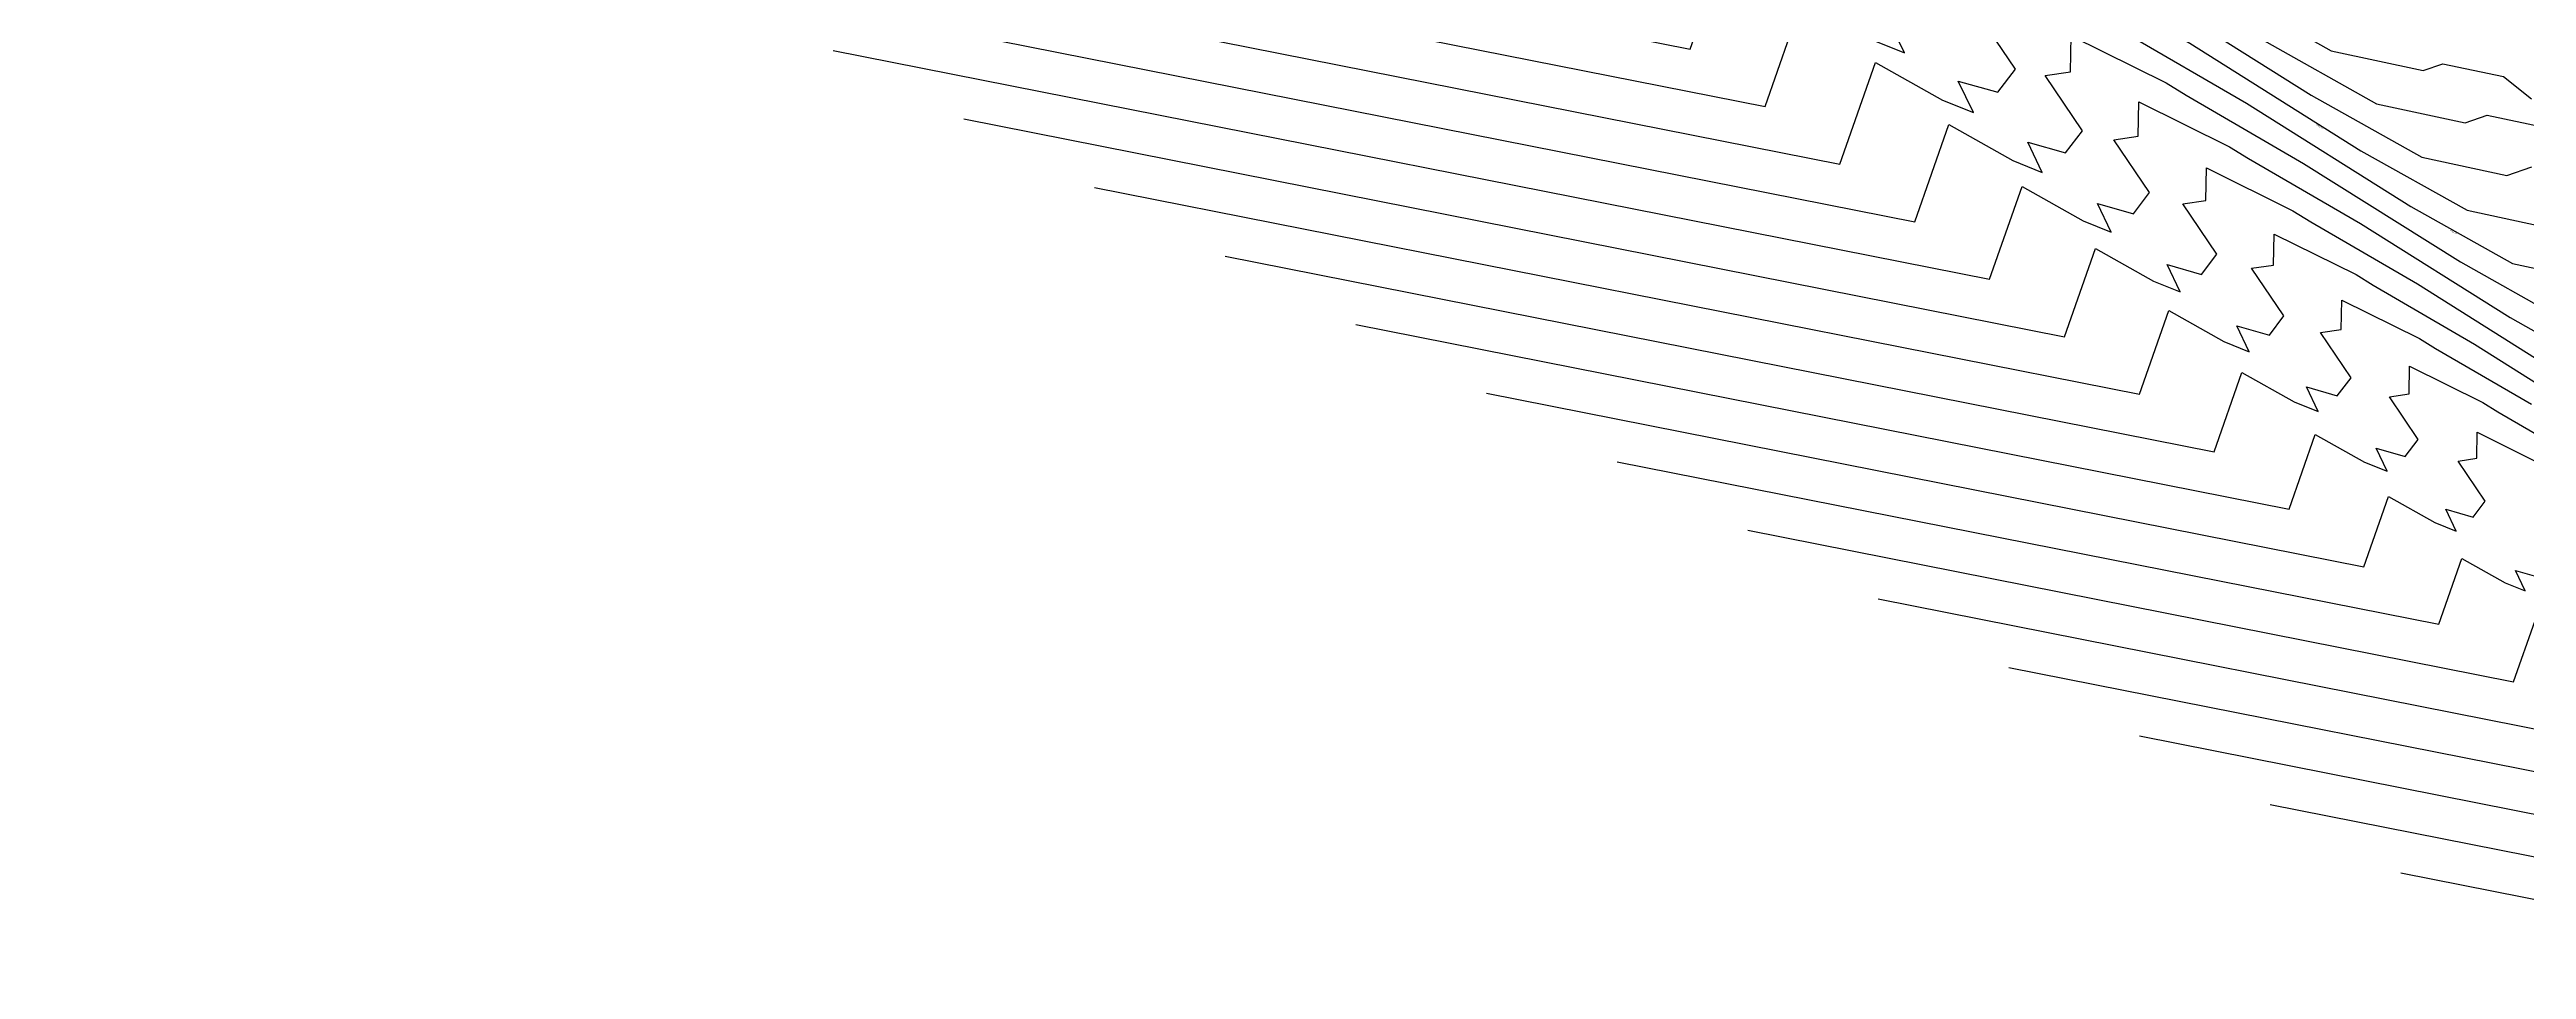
# Model space of a CAD drawing. Extents: x 1684434 to 1702565, y 997334 to 1000228.
# Drawn here: x 1699172 to 1699718, y 998360 to 998563 of the extents above; entities that cross this region are included whole.
import ezdxf

# ---------------------------------------------------------------- set-up
doc = ezdxf.new("R2010")
doc.units = 0
doc.layers.add('Default', color=7, linetype='Continuous')

msp = doc.modelspace()

# ---------------------------------------------------------------- linework, layer by layer
at = {"layer": 'Default'}
for points in [[(1699171.95, 998653.89), (1699500.89, 998588.78), (1699510.12, 998615.18), (1699527.46, 998605.35), (1699535.49, 998602.16), (1699531.59, 998610.35), (1699541.82, 998607.43), (1699546.4, 998613.43), (1699536.24, 998628.47), (1699543.17, 998629.49), (1699543.3, 998639.25), (1699569.14, 998626.46), (1699574.49, 998623.13), (1699606.4, 998604.59), (1699648.95, 998577.83), (1699675.34, 998563), (1699695.64, 998558.65), (1699699.92, 998560.14), (1699713.29, 998557.33), (1699719.48, 998552.44)], [(1699200.77, 998638.76), (1699517.4, 998576.08), (1699526.28, 998601.5), (1699542.98, 998592.03), (1699550.71, 998588.96), (1699546.95, 998596.85), (1699556.8, 998594.03), (1699561.21, 998599.81), (1699551.43, 998614.28), (1699558.1, 998615.27), (1699558.22, 998624.66), (1699583.1, 998612.36), (1699588.25, 998609.15), (1699618.97, 998591.3), (1699659.92, 998565.54), (1699685.33, 998551.27), (1699704.86, 998547.08), (1699709.73, 998548.77), (1699722.57, 998546.07)], [(1699229.58, 998623.62), (1699533.91, 998563.39), (1699542.45, 998587.81), (1699558.5, 998578.72), (1699565.93, 998575.76), (1699562.32, 998583.34), (1699571.78, 998580.64), (1699576.02, 998586.19), (1699566.62, 998600.1), (1699573.03, 998601.05), (1699573.15, 998610.07), (1699597.06, 998598.25), (1699602.01, 998595.17), (1699631.53, 998578.01), (1699670.9, 998553.25), (1699695.31, 998539.54), (1699714.09, 998535.51), (1699719.55, 998537.4)], [(1699258.4, 998608.49), (1699550.43, 998550.69), (1699558.62, 998574.13), (1699574.02, 998565.4), (1699581.15, 998562.56), (1699577.68, 998569.84), (1699586.76, 998567.24), (1699590.83, 998572.57), (1699581.81, 998585.92), (1699587.96, 998586.83), (1699588.08, 998595.49), (1699611.02, 998584.14), (1699615.77, 998581.18), (1699644.1, 998564.72), (1699681.87, 998540.96), (1699705.3, 998527.8), (1699723.32, 998523.94)], [(1699287.22, 998593.36), (1699566.94, 998537.99), (1699574.79, 998560.44), (1699589.54, 998552.08), (1699596.37, 998549.37), (1699593.05, 998556.33), (1699601.75, 998553.85), (1699605.64, 998558.95), (1699597, 998571.74), (1699602.9, 998572.6), (1699603, 998580.9), (1699624.98, 998570.03), (1699629.53, 998567.2), (1699656.66, 998551.43), (1699692.85, 998528.67), (1699715.29, 998516.07), (1699732.55, 998512.37)], [(1699316.04, 998578.22), (1699583.45, 998525.29), (1699590.96, 998546.76), (1699605.06, 998538.76), (1699611.58, 998536.17), (1699608.41, 998542.83), (1699616.73, 998540.45), (1699620.45, 998545.33), (1699612.19, 998557.55), (1699617.83, 998558.38), (1699617.93, 998566.32), (1699638.94, 998555.93), (1699643.29, 998553.22), (1699669.23, 998538.14), (1699703.82, 998516.39), (1699725.27, 998504.33)], [(1699344.85, 998563.09), (1699599.96, 998512.59), (1699607.12, 998533.07), (1699620.57, 998525.45), (1699626.8, 998522.97), (1699623.78, 998529.32), (1699631.71, 998527.05), (1699635.26, 998531.71), (1699627.38, 998543.37), (1699632.76, 998544.16), (1699632.86, 998551.73), (1699652.9, 998541.82), (1699657.05, 998539.24), (1699681.8, 998524.85), (1699714.8, 998504.1), (1699735.26, 998492.6)], [(1699373.67, 998547.96), (1699616.48, 998499.9), (1699623.29, 998519.39), (1699636.09, 998512.13), (1699642.02, 998509.77), (1699639.14, 998515.82), (1699646.69, 998513.66), (1699650.07, 998518.09), (1699642.57, 998529.19), (1699647.69, 998529.94), (1699647.78, 998537.15), (1699666.86, 998527.71), (1699670.81, 998525.25), (1699694.36, 998511.57), (1699725.77, 998491.81)], [(1699402.49, 998532.82), (1699632.99, 998487.2), (1699639.46, 998505.7), (1699651.61, 998498.81), (1699657.24, 998496.57), (1699654.5, 998502.31), (1699661.67, 998500.26), (1699664.88, 998504.47), (1699657.76, 998515.01), (1699662.62, 998515.72), (1699662.71, 998522.56), (1699680.82, 998513.6), (1699684.57, 998511.27), (1699706.93, 998498.28), (1699736.74, 998479.52)], [(1699431.31, 998517.69), (1699649.5, 998474.5), (1699655.63, 998492.01), (1699667.13, 998485.49), (1699672.46, 998483.37), (1699669.87, 998488.81), (1699676.66, 998486.87), (1699679.69, 998490.85), (1699672.95, 998500.82), (1699677.55, 998501.5), (1699677.64, 998507.97), (1699694.78, 998499.5), (1699698.33, 998497.29), (1699719.49, 998484.99)], [(1699460.12, 998502.56), (1699666.02, 998461.8), (1699671.79, 998478.33), (1699682.65, 998472.17), (1699687.68, 998470.18), (1699685.23, 998475.3), (1699691.64, 998473.47), (1699694.5, 998477.23), (1699688.14, 998486.64), (1699692.48, 998487.28), (1699692.56, 998493.39), (1699708.74, 998485.39), (1699712.09, 998483.3), (1699732.06, 998471.7)], [(1699488.94, 998487.42), (1699682.53, 998449.11), (1699687.96, 998464.64), (1699698.17, 998458.86), (1699702.9, 998456.98), (1699700.6, 998461.8), (1699706.62, 998460.08), (1699709.31, 998463.61), (1699703.33, 998472.46), (1699707.42, 998473.06), (1699707.49, 998478.8), (1699722.7, 998471.28)], [(1699517.76, 998472.29), (1699699.04, 998436.41), (1699704.13, 998450.96), (1699713.69, 998445.54), (1699718.11, 998443.78), (1699715.96, 998448.29), (1699721.6, 998446.68)], [(1699546.58, 998457.16), (1699715.56, 998423.71), (1699720.3, 998437.27)], [(1699575.4, 998442.02), (1699732.07, 998411.01)], [(1699604.21, 998426.89), (1699748.58, 998398.31)], [(1699633.03, 998411.76), (1699765.1, 998385.62)], [(1699661.85, 998396.62), (1699781.61, 998372.92)], [(1699798.12, 998360.22), (1699690.67, 998381.49)]]:
    msp.add_lwpolyline(points, dxfattribs=at)

# ---------------------------------------------------------------- texts
for s, rotation, p in [(' 741.0', 327.8297, (1699671.72, 998546.75)), (' 742.0', 330.6746, (1699701.22, 998523.4))]:
    msp.add_text(s, height=0.5, rotation=rotation, dxfattribs=at).set_placement(p)

doc.saveas('drawing.dxf')
